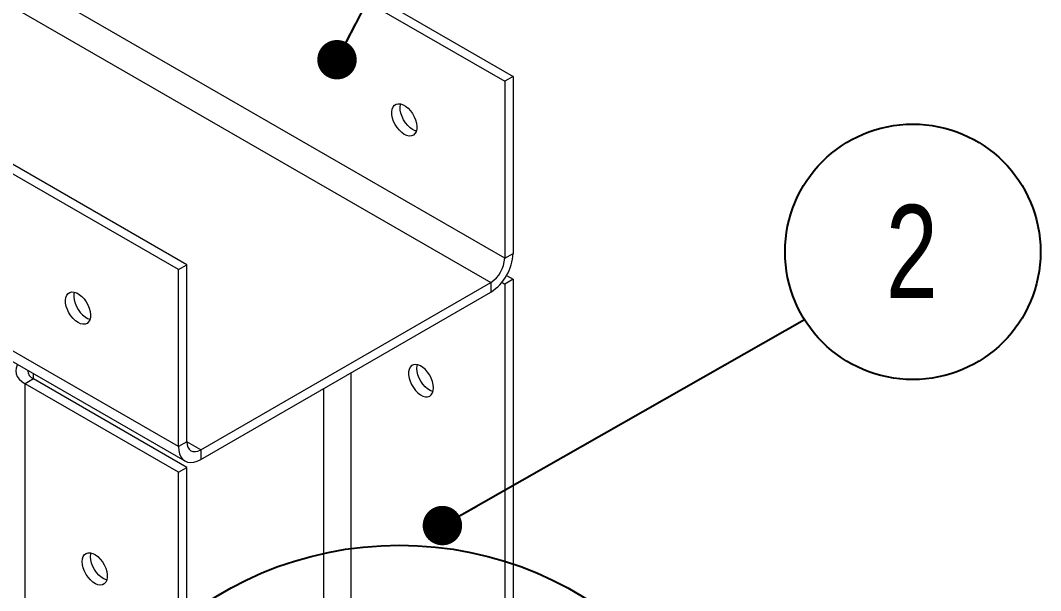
# Model space of a CAD drawing. Header units: millimetres. Extents: x 953 to 17674, y 376 to 6295.
# Drawn here: x 2533 to 3050, y 2877 to 3166 of the extents above; entities that cross this region are included whole.
import ezdxf

# ---------------------------------------------------------------- set-up
doc = ezdxf.new("R2010")
doc.units = ezdxf.units.MM
doc.layers.add('SHEET', color=179, linetype='Continuous')
doc.styles.add('SLDTEXTSTYLE0', font='TXT', dxfattribs={"width": 0.75})
doc.styles.get("Standard").update_dxf_attribs({"font": 'arial.ttf'})
doc.dimstyles.new('SLDDIMSTYLE1', dxfattribs={"dimtxt": 0.18, "dimasz": 3.302, "dimexe": 0, "dimexo": 0.0625, "dimgap": 0, "dimtad": 0, "dimtih": 1, "dimtoh": 1, "dimdec": 0, "dimrnd": 1e-09, "dimzin": 0, "dimdsep": 46, "dimtxsty": 'Standard', "dimsah": 1, "dimcen": 0.09, "dimadec": 0, "dimazin": 0, "dimtfac": 3.302, "dimtdec": 0, "dimtofl": 0, "dimtmove": 0, "dimatfit": 3, "dimfxl": 1, "dimfrac": 2, "dimtolj": 1, "dimtzin": 0, "dimarcsym": 0})

msp = doc.modelspace()

# ---------------------------------------------------------------- linework, layer by layer
at = {"linetype": 'Continuous', "lineweight": 20}
for p, q in [((1458.78189, 3901.96072), (2782.48575, 3137.80275)), ((1454.53924, 3899.51149), (2778.2431, 3135.35352)), ((2778.2431, 3045.53402), (1454.53924, 3809.692)), ((2612.78012, 3039.83378), (1289.07626, 3803.99175)), ((2617.02275, 3042.28299), (1293.31889, 3806.44097)), ((1447.46818, 3797.44456), (2771.17204, 3033.28659)), ((2612.78012, 2950.01428), (1289.07626, 3714.17225)), ((1292.39065, 3706.84675), (2616.09451, 2942.68878)), ((2782.48575, 3137.80275), (2778.2431, 3135.35352)), ((2778.2431, 3135.35352), (2778.2431, 3045.53402)), ((2782.48575, 3137.80275), (2782.48575, 3047.98325)), ((2778.2431, 3045.53402), (2782.48575, 3047.98325)), ((2612.78012, 3039.83378), (2617.02275, 3042.28299)), ((2617.02275, 2952.4635), (2617.02275, 3042.28299)), ((2612.78012, 2950.01428), (2612.78012, 3039.83378)), ((2624.09385, 2948.38016), (2771.17204, 3033.28659)), ((2771.17204, 3033.28659), (2771.17204, 3028.38741)), ((2776.76417, 3033.32321), (2778.2431, 3032.46944)), ((2782.48575, 3034.91867), (2778.2431, 3032.46944)), ((2778.2431, 3032.46944), (2778.2431, 2783.03003)), ((2779.17174, 3036.83181), (2782.48575, 3034.91867)), ((2782.48575, 3034.91867), (2782.48575, 2870.38566)), ((2624.09385, 2943.48098), (2771.17204, 3028.38741)), ((2539.24104, 2984.30133), (2539.24104, 2987.05535)), ((2700.46135, 2845.7773), (2700.46135, 2987.567)), ((2539.241, 2984.30137), (2534.99837, 2981.85215)), ((2612.78012, 2936.9497), (2534.99837, 2981.85215)), ((2534.99837, 1659.05606), (2534.99837, 2981.85215)), ((2617.02275, 2939.39892), (2539.241, 2984.30137)), ((2686.31922, 2979.40286), (2686.31922, 2845.0161)), ((2617.02275, 2952.4635), (2612.78012, 2950.01428)), ((2624.09385, 2948.38016), (2617.02279, 2952.46219)), ((2624.09385, 2948.38016), (2624.09385, 2943.48098)), ((2612.78012, 2936.9497), (2617.02275, 2939.39892)), ((2617.02275, 2774.8659), (2617.02275, 2939.39892)), ((2612.78012, 1614.15361), (2612.78012, 2936.9497))]:
    msp.add_line(p, q, dxfattribs=at)
at = {"linetype": 'Continuous', "lineweight": 20, "flags": 128}
for points in [[(2727.33139, 3108.4029), (2726.0503, 3109.29295), (2724.82172, 3110.44733), (2723.69589, 3111.81883), (2722.71884, 3113.35149), (2721.9307, 3114.98224), (2721.36357, 3116.64464), (2721.04081, 3118.27042), (2720.97557, 3119.79319), (2721.17062, 3121.15031), (2721.6178, 3122.28655), (2722.29889, 3123.15527), (2723.18608, 3123.72084), (2724.24296, 3123.9602), (2725.42627, 3123.86346), (2726.68756, 3123.43465), (2727.97523, 3122.6913), (2729.23652, 3121.66385), (2730.41983, 3120.39437), (2731.4767, 3118.93477), (2732.3639, 3117.34486), (2733.04499, 3115.68977), (2733.49217, 3114.03724), (2733.68722, 3112.45491), (2733.62198, 3111.00747), (2733.29922, 3109.75434), (2732.73218, 3108.74668), (2731.94394, 3108.02595), (2730.9669, 3107.62137), (2729.84107, 3107.54972), (2728.61249, 3107.81383), (2727.33139, 3108.4029)], [(2731.57404, 3110.85213), (2730.29295, 3111.74218), (2729.06437, 3112.89656), (2727.93854, 3114.26806), (2726.96149, 3115.80072), (2726.17335, 3117.43147), (2725.60622, 3119.09387), (2725.28346, 3120.71965), (2725.21821, 3122.24242), (2725.41327, 3123.59954), (2725.48433, 3123.85063)], [(2733.42109, 3110.10221), (2732.85514, 3110.26306), (2731.57404, 3110.85213)], [(2561.86842, 3012.88316), (2560.58732, 3013.77321), (2559.35874, 3014.92758), (2558.23291, 3016.29909), (2557.25586, 3017.83175), (2556.46772, 3019.46249), (2555.90059, 3021.1249), (2555.57783, 3022.75068), (2555.51259, 3024.27345), (2555.70764, 3025.63057), (2556.15482, 3026.7668), (2556.83591, 3027.63552), (2557.7231, 3028.2011), (2558.77998, 3028.44046), (2559.96329, 3028.34371), (2561.22458, 3027.91491), (2562.51225, 3027.17155), (2563.77354, 3026.14411), (2564.95685, 3024.87462), (2566.01373, 3023.41502), (2566.90092, 3021.82512), (2567.58201, 3020.17003), (2568.02919, 3018.51749), (2568.22424, 3016.93516), (2568.159, 3015.48772), (2567.83624, 3014.23459), (2567.2692, 3013.22693), (2566.48097, 3012.50621), (2565.50392, 3012.10162), (2564.37809, 3012.02997), (2563.14951, 3012.29409), (2561.86842, 3012.88316)], [(2560.02133, 3028.33088), (2559.82046, 3027.42556), (2559.75521, 3025.97821), (2559.95027, 3024.39579), (2560.39745, 3022.74325), (2561.07854, 3021.08816), (2561.96573, 3019.49835), (2563.02261, 3018.03875), (2564.20592, 3016.76927), (2565.46721, 3015.74182), (2566.75488, 3014.99847), (2567.95809, 3014.58245)], [(2531.3286, 2991.62315), (2531.09515, 2991.23768), (2530.50901, 2989.82836), (2530.3121, 2988.3834), (2530.5091, 2986.93849), (2531.09515, 2985.52917), (2532.05593, 2984.1901), (2533.36783, 2982.95426), (2534.99837, 2981.85215)], [(2742.18066, 2979.79915), (2742.05034, 2981.35374), (2741.66486, 2982.99499), (2741.03999, 2984.65579), (2740.20127, 2986.26823), (2739.183, 2987.76618), (2738.02691, 2989.08848), (2736.78038, 2990.1808), (2735.49431, 2990.99857), (2734.22156, 2991.50807), (2733.01405, 2991.68877), (2731.92127, 2991.53312), (2730.98797, 2991.0474), (2730.25234, 2990.25163), (2729.74455, 2989.17832), (2729.48535, 2987.87147), (2729.48535, 2986.38452), (2729.74455, 2984.77839), (2730.25234, 2983.11881), (2730.98797, 2981.4737), (2731.92127, 2979.91042), (2733.01405, 2978.49307), (2734.22156, 2977.2796), (2735.49431, 2976.31962), (2736.78038, 2975.65253), (2738.02691, 2975.30563), (2739.183, 2975.29304), (2740.20127, 2975.61542), (2741.03999, 2976.2595), (2741.66486, 2977.19883), (2742.05034, 2978.39502), (2742.18066, 2979.79915)], [(2733.69538, 2989.59606), (2733.82561, 2991.00023), (2733.96959, 2991.57182)], [(2741.90643, 2977.82335), (2741.65447, 2977.88713), (2740.38164, 2978.39668), (2739.09565, 2979.21441), (2737.84912, 2980.30673), (2736.69303, 2981.62892), (2735.67476, 2983.12698), (2734.83604, 2984.73942), (2734.21109, 2986.40026), (2733.82561, 2988.04151), (2733.69538, 2989.59606)], [(2612.78012, 2950.01428), (2612.91942, 2948.05096), (2613.33385, 2946.29679), (2614.01325, 2944.79498), (2614.94086, 2943.58246), (2616.09383, 2942.68917), (2617.4438, 2942.13708), (2618.9575, 2941.9398), (2620.59773, 2942.10213), (2622.32398, 2942.62005), (2624.09385, 2943.48098)], [(2617.02275, 2952.4635), (2617.15863, 2950.94898), (2617.56101, 2949.64954), (2618.21445, 2948.61505), (2619.09384, 2947.88534), (2620.16534, 2947.48846), (2621.38786, 2947.43963), (2622.71434, 2947.7407), (2624.09385, 2948.38016)], [(2563.98975, 2891.62708), (2564.11998, 2893.03126), (2564.50546, 2894.22745), (2565.13041, 2895.16674), (2565.96914, 2895.81081), (2566.9874, 2896.1331), (2568.14349, 2896.1206), (2569.39003, 2895.77371), (2570.67601, 2895.10666), (2571.94885, 2894.14663), (2573.15635, 2892.93316), (2574.24914, 2891.51581), (2575.18244, 2889.95253), (2575.91798, 2888.30747), (2576.42577, 2886.64789), (2576.68497, 2885.04176), (2576.68497, 2883.55481), (2576.42577, 2882.24796), (2575.91798, 2881.17465), (2575.18244, 2880.37883), (2574.24914, 2879.89312), (2573.15635, 2879.73747), (2571.94885, 2879.91816), (2570.67601, 2880.42771), (2569.39003, 2881.24543), (2568.14349, 2882.33775), (2566.9874, 2883.65995), (2565.96914, 2885.158), (2565.13041, 2886.77045), (2564.50546, 2888.43129), (2564.11998, 2890.07254), (2563.98975, 2891.62708)], [(2568.23238, 2894.0763), (2568.36261, 2895.48048), (2568.50659, 2896.05207)], [(2576.44343, 2882.3036), (2576.19147, 2882.36738), (2574.91864, 2882.87693), (2573.63265, 2883.69465), (2572.38612, 2884.78697), (2571.23003, 2886.10917), (2570.21176, 2887.60722), (2569.37304, 2889.21966), (2568.74809, 2890.88051), (2568.36261, 2892.52175), (2568.23238, 2894.0763)]]:
    msp.add_lwpolyline(points, dxfattribs=at)
msp.add_circle((2724.85655, 2720.77889), 179.16695)
at = {"linetype": 'Continuous', "lineweight": 20}
for centre, radius, start, end in [((2758.09769, 3048.99983), 24.40923, 302.3867225, 357.6130925), ((2762.89076, 3046.23274), 15.36823, 302.6058562, 357.3941436), ((2541.13769, 2988.71841), 4.80704, 179.7960307, 246.761176)]:
    msp.add_arc(centre, radius, start, end, dxfattribs=at)
at = {"layer": 'SHEET', "color": 0}
msp.add_circle((2985.20447, 3048.78819), 64.80461, dxfattribs=at)

# ---------------------------------------------------------------- texts
at = {"layer": 'SHEET', "color": 0, "insert": (2984.72869, 3072.60056), "char_height": 47.25, "attachment_point": 2, "style": 'SLDTEXTSTYLE0'}
msp.add_mtext('2', dxfattribs=at)

# ---------------------------------------------------------------- leaders
at = {"layer": 'SHEET', "color": 0}
for points in [[(2693.2125, 3146.26277), (2765.78534, 3285.65469)], [(2746.65665, 2909.9183), (2930.25854, 3014.4286)]]:
    msp.add_leader(points, dimstyle='SLDDIMSTYLE1', override={"dimasz": 20, "dimldrblk": 'Dot'}, dxfattribs=at)

doc.saveas('drawing.dxf')
